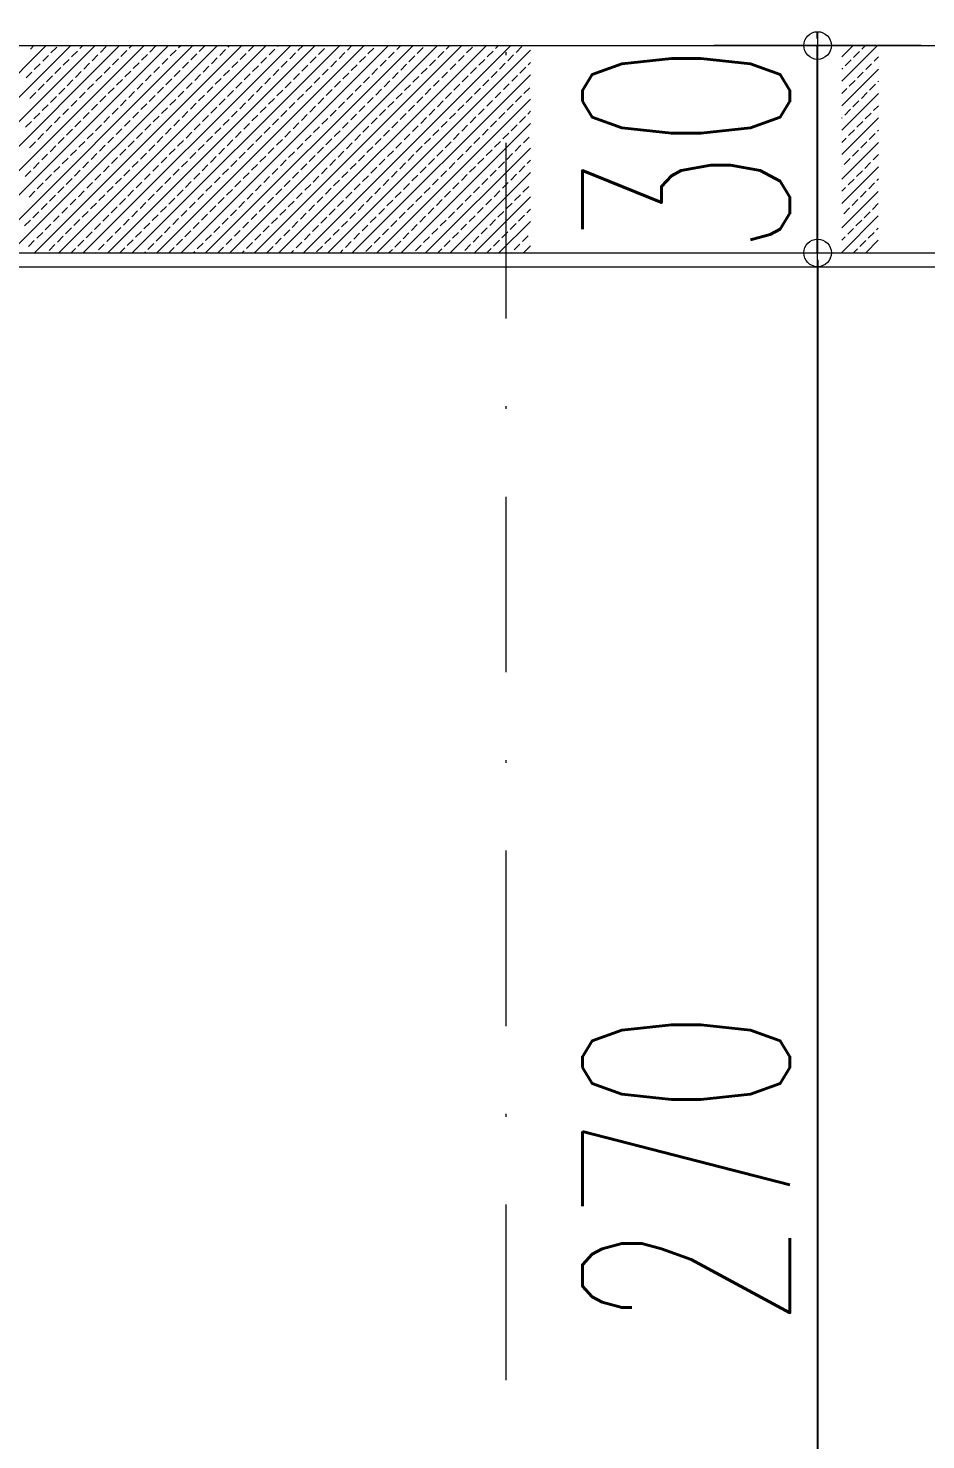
# Model space of a CAD drawing. Header units: millimetres. Extents: x -16104 to 67872, y -88009 to 12107.
# Drawn here: x 1165.2 to 1197.6, y -7041.6 to -6990.6 of the extents above; entities that cross this region are included whole.
import ezdxf

# ---------------------------------------------------------------- set-up
doc = ezdxf.new("R2010")
doc.units = ezdxf.units.MM
doc.linetypes.add('DASHDOTX2', pattern=[50.8, 25.4, -12.7, 0, -12.7])
doc.layers.get('0').update_dxf_attribs({"color": 241})
doc.layers.add('TARAMA', color=8, linetype='Continuous', lineweight=15)
doc.styles.add('DIM', font='Txttw.shx', dxfattribs={"width": 0.6})
doc.dimstyles.new('50', dxfattribs={"dimscale": 0, "dimtxt": 30, "dimasz": 1, "dimexe": 0, "dimexo": 2, "dimgap": 4, "dimtad": 1, "dimdec": 0, "dimzin": 0, "dimdsep": 46, "dimtxsty": 'DIM', "dimblk1": 'DOT', "dimblk2": 'DOT', "dimsah": 1, "dimcen": 1.5, "dimdle": 3, "dimse1": 1, "dimse2": 1, "dimclrd": 256, "dimclre": 9, "dimclrt": 256, "dimadec": 0, "dimazin": 0, "dimtfac": 0.24, "dimtdec": 0, "dimtix": 1, "dimtmove": 2, "dimatfit": 3, "dimldrblk": 'DOT', "dimfxl": 0, "dimtolj": 1, "dimtzin": 15, "dimarcsym": 0})

# ---------------------------------------------------------------- blocks, each defined once
blk = doc.blocks.new('DOT')
for p, q in [((0, 15), (0, -15)), ((-2, 0), (0, 0)), ((2, 0), (0, 0))]:
    blk.add_line(p, q)
blk.add_circle((0, 0), 2)
blk = doc.blocks.new('*D3321')
at = {"layer": 'Defpoints', "color": 0, "transparency": 16777216}
for p in [(48960.77, -33616.42), (48960.77, -33881.42), (48960.77, -33881.42)]:
    blk.add_point(p, dxfattribs=at)
at = {"layer": 'TARAMA', "lineweight": -2, "transparency": 16777216}
blk.add_line((48960.77, -33617.42), (48960.77, -33880.42), dxfattribs=at)
for p, rotation in [((48960.77, -33616.42), 90), ((48960.77, -33881.42), 270)]:
    blk.add_blockref('DOT', p, dxfattribs=dict(at, rotation=rotation))
at = {"layer": 'TARAMA', "transparency": 16777216, "insert": (48941.77, -33748.92), "char_height": 30, "attachment_point": 5, "rotation": 90, "style": 'DIM'}
blk.add_mtext('\\A1;270', dxfattribs=at)
blk = doc.blocks.new('*D3322')
at = {"layer": 'Defpoints', "color": 0, "transparency": 16777216}
for p in [(48960.77, -33586.42), (49000.45, -33586.42), (49000.45, -33616.42)]:
    blk.add_point(p, dxfattribs=at)
at = {"layer": 'TARAMA', "lineweight": -2, "transparency": 16777216}
for p, q in [((48960.77, -33585.42), (48960.77, -33584.42)), ((48960.77, -33616.42), (48960.77, -33586.42)), ((48960.77, -33617.42), (48960.77, -33618.42))]:
    blk.add_line(p, q, dxfattribs=at)
for p, rotation in [((48960.77, -33586.42), 270), ((48960.77, -33616.42), 90)]:
    blk.add_blockref('DOT', p, dxfattribs=dict(at, rotation=rotation))
at = {"layer": 'TARAMA', "transparency": 16777216, "insert": (48941.77, -33601.42), "char_height": 30, "attachment_point": 5, "rotation": 90, "style": 'DIM'}
blk.add_mtext('\\A1;30', dxfattribs=at)
blk = doc.blocks.new('POK')
at = {"layer": 'TARAMA', "linetype": 'DASHDOTX2'}
blk.add_line((48915.76, -36083.5), (48915.76, -33189.81), dxfattribs=at)
at = {"layer": 'TARAMA'}
for p, q in [((48031.27, -33586.42), (49095.77, -33586.42)), ((48819.24, -33616.42), (48849.24, -33586.42)), ((48822.78, -33616.42), (48852.78, -33586.42)), ((48826.32, -33616.42), (48856.32, -33586.42)), ((48829.85, -33616.42), (48859.85, -33586.42)), ((48833.39, -33616.42), (48863.39, -33586.42)), ((48836.92, -33616.42), (48866.92, -33586.42)), ((48840.46, -33616.42), (48870.46, -33586.42)), ((48843.99, -33616.42), (48873.99, -33586.42)), ((48846.96, -33586.93), (48847.47, -33586.42)), ((48847.53, -33616.42), (48877.53, -33586.42)), ((48849.93, -33587.5), (48850.78, -33586.65)), ((48851.06, -33616.42), (48881.06, -33586.42)), ((48854.1, -33586.86), (48854.55, -33586.42)), ((48854.6, -33616.42), (48884.6, -33586.42)), ((48857.07, -33587.43), (48857.92, -33586.58)), ((48858.14, -33616.42), (48888.14, -33586.42)), ((48860.04, -33587.99), (48860.89, -33587.14)), ((48861.24, -33586.79), (48861.62, -33586.42)), ((48861.67, -33616.42), (48891.67, -33586.42)), ((48864.21, -33587.36), (48865.06, -33586.51)), ((48865.21, -33616.42), (48895.21, -33586.42)), ((48867.18, -33587.92), (48868.03, -33587.07)), ((48868.38, -33586.72), (48868.69, -33586.42)), ((48868.74, -33616.42), (48898.74, -33586.42)), ((48871.35, -33587.29), (48872.2, -33586.44)), ((48872.28, -33616.42), (48902.28, -33586.42)), ((48874.32, -33587.85), (48875.17, -33587)), ((48875.53, -33586.65), (48875.76, -33586.42)), ((48875.81, -33616.42), (48905.81, -33586.42)), ((48878.5, -33587.22), (48879.29, -33586.42)), ((48879.35, -33616.42), (48909.35, -33586.42)), ((48881.47, -33587.78), (48882.31, -33586.93)), ((48882.67, -33586.58), (48882.83, -33586.42)), ((48882.88, -33616.42), (48912.88, -33586.42)), ((48885.64, -33587.14), (48886.37, -33586.42)), ((48886.42, -33616.42), (48916.42, -33586.42)), ((48888.61, -33587.71), (48889.46, -33586.86)), ((48889.81, -33586.51), (48889.9, -33586.42)), ((48889.96, -33616.42), (48919.27, -33587.11)), ((48892.78, -33587.07), (48893.44, -33586.42)), ((48895.75, -33587.64), (48896.6, -33586.79)), ((48896.95, -33586.44), (48896.97, -33586.42)), ((48899.92, -33587), (48900.51, -33586.42)), ((48902.89, -33587.57), (48903.74, -33586.72)), ((48907.06, -33586.93), (48907.58, -33586.42)), ((48910.03, -33587.5), (48910.88, -33586.65)), ((48914.21, -33586.86), (48914.65, -33586.42)), ((48917.17, -33587.43), (48918.02, -33586.58)), ((48964.27, -33588.07), (48965.92, -33586.42)), ((48964.27, -33591.6), (48969.45, -33586.42)), ((48967.17, -33586.93), (48967.68, -33586.42)), ((48847.52, -33589.9), (48848.37, -33589.05)), ((48848.73, -33588.7), (48849.58, -33587.85)), ((48851.7, -33589.27), (48852.55, -33588.42)), ((48852.9, -33588.06), (48853.75, -33587.22)), ((48854.67, -33589.83), (48855.52, -33588.98)), ((48855.87, -33588.63), (48856.72, -33587.78)), ((48858.84, -33589.2), (48859.69, -33588.35)), ((48861.81, -33589.76), (48862.66, -33588.91)), ((48863.01, -33588.56), (48863.86, -33587.71)), ((48865.98, -33589.12), (48866.83, -33588.28)), ((48868.95, -33589.69), (48869.8, -33588.84)), ((48870.15, -33588.49), (48871, -33587.64)), ((48873.12, -33589.05), (48873.97, -33588.21)), ((48876.09, -33589.62), (48876.94, -33588.77)), ((48877.29, -33588.42), (48878.14, -33587.57)), ((48880.26, -33588.98), (48881.11, -33588.13)), ((48883.23, -33589.55), (48884.08, -33588.7)), ((48884.44, -33588.35), (48885.28, -33587.5)), ((48887.41, -33588.91), (48888.25, -33588.06)), ((48890.38, -33589.48), (48891.22, -33588.63)), ((48891.58, -33588.28), (48892.43, -33587.43)), ((48893.35, -33590.04), (48894.19, -33589.2)), ((48894.55, -33588.84), (48895.4, -33587.99)), ((48897.52, -33589.41), (48898.37, -33588.56)), ((48898.72, -33588.21), (48899.57, -33587.36)), ((48900.49, -33589.97), (48901.34, -33589.12)), ((48901.69, -33588.77), (48902.54, -33587.92)), ((48904.66, -33589.34), (48905.51, -33588.49)), ((48905.86, -33588.13), (48906.71, -33587.29)), ((48907.63, -33589.9), (48908.48, -33589.05)), ((48908.83, -33588.7), (48909.68, -33587.85)), ((48911.8, -33589.27), (48912.65, -33588.42)), ((48913, -33588.06), (48913.85, -33587.22)), ((48914.77, -33589.83), (48915.62, -33588.98)), ((48915.97, -33588.63), (48916.82, -33587.78)), ((48918.94, -33589.2), (48919.27, -33588.87)), ((48964.76, -33589.34), (48965.61, -33588.49)), ((48965.97, -33588.13), (48966.81, -33587.29)), ((48967.73, -33589.9), (48968.58, -33589.05)), ((48968.94, -33588.7), (48969.58, -33588.05)), ((48846.32, -33591.1), (48847.17, -33590.26)), ((48849.29, -33591.67), (48850.14, -33590.82)), ((48850.49, -33590.47), (48851.34, -33589.62)), ((48853.46, -33591.03), (48854.31, -33590.18)), ((48856.43, -33591.6), (48857.28, -33590.75)), ((48857.64, -33590.4), (48858.49, -33589.55)), ((48860.61, -33590.96), (48861.45, -33590.11)), ((48863.58, -33591.53), (48864.42, -33590.68)), ((48864.78, -33590.33), (48865.63, -33589.48)), ((48867.75, -33590.89), (48868.6, -33590.04)), ((48870.72, -33591.46), (48871.57, -33590.61)), ((48871.92, -33590.26), (48872.77, -33589.41)), ((48873.69, -33592.02), (48874.54, -33591.17)), ((48874.89, -33590.82), (48875.74, -33589.97)), ((48877.86, -33591.39), (48878.71, -33590.54)), ((48879.06, -33590.18), (48879.91, -33589.34)), ((48880.83, -33591.95), (48881.68, -33591.1)), ((48882.03, -33590.75), (48882.88, -33589.9)), ((48885, -33591.32), (48885.85, -33590.47)), ((48886.2, -33590.11), (48887.05, -33589.27)), ((48887.97, -33591.88), (48888.82, -33591.03)), ((48889.17, -33590.68), (48890.02, -33589.83)), ((48892.14, -33591.25), (48892.99, -33590.4)), ((48893.49, -33616.42), (48919.27, -33590.64)), ((48895.11, -33591.81), (48895.96, -33590.96)), ((48896.32, -33590.61), (48897.16, -33589.76)), ((48899.29, -33591.17), (48900.13, -33590.33)), ((48902.25, -33591.74), (48903.1, -33590.89)), ((48903.46, -33590.54), (48904.31, -33589.69)), ((48906.43, -33591.1), (48907.28, -33590.26)), ((48909.4, -33591.67), (48910.25, -33590.82)), ((48910.6, -33590.47), (48911.45, -33589.62)), ((48913.57, -33591.03), (48914.42, -33590.18)), ((48916.54, -33591.6), (48917.39, -33590.75)), ((48917.74, -33590.4), (48918.59, -33589.55)), ((48964.27, -33589.83), (48964.41, -33589.69)), ((48964.27, -33595.14), (48969.58, -33589.83)), ((48966.53, -33591.1), (48967.38, -33590.26)), ((48846.89, -33594.07), (48847.74, -33593.23)), ((48848.09, -33592.87), (48848.94, -33592.02)), ((48851.06, -33593.44), (48851.91, -33592.59)), ((48852.26, -33592.24), (48853.11, -33591.39)), ((48854.03, -33594), (48854.88, -33593.15)), ((48855.23, -33592.8), (48856.08, -33591.95)), ((48858.2, -33593.37), (48859.05, -33592.52)), ((48859.4, -33592.16), (48860.25, -33591.32)), ((48861.17, -33593.93), (48862.02, -33593.08)), ((48862.37, -33592.73), (48863.22, -33591.88)), ((48865.34, -33593.3), (48866.19, -33592.45)), ((48866.55, -33592.09), (48867.39, -33591.25)), ((48868.31, -33593.86), (48869.16, -33593.01)), ((48869.52, -33592.66), (48870.36, -33591.81)), ((48872.49, -33593.23), (48873.33, -33592.38)), ((48875.46, -33593.79), (48876.3, -33592.94)), ((48876.66, -33592.59), (48877.51, -33591.74)), ((48879.63, -33593.15), (48880.48, -33592.31)), ((48882.6, -33593.72), (48883.45, -33592.87)), ((48883.8, -33592.52), (48884.65, -33591.67)), ((48886.77, -33593.08), (48887.62, -33592.24)), ((48889.74, -33593.65), (48890.59, -33592.8)), ((48890.94, -33592.45), (48891.79, -33591.6)), ((48893.91, -33593.01), (48894.76, -33592.16)), ((48896.88, -33593.58), (48897.73, -33592.73)), ((48898.08, -33592.38), (48898.93, -33591.53)), ((48901.05, -33592.94), (48901.9, -33592.09)), ((48904.02, -33593.51), (48904.87, -33592.66)), ((48905.22, -33592.31), (48906.07, -33591.46)), ((48906.99, -33594.07), (48907.84, -33593.23)), ((48908.19, -33592.87), (48909.04, -33592.02)), ((48911.16, -33593.44), (48912.01, -33592.59)), ((48912.37, -33592.24), (48913.22, -33591.39)), ((48914.13, -33594), (48914.98, -33593.15)), ((48915.34, -33592.8), (48916.18, -33591.95)), ((48918.31, -33593.37), (48919.15, -33592.52)), ((48964.27, -33593.37), (48964.98, -33592.66)), ((48965.33, -33592.31), (48966.18, -33591.46)), ((48967.1, -33594.07), (48967.95, -33593.23)), ((48968.3, -33592.87), (48969.15, -33592.02)), ((48969.5, -33591.67), (48969.58, -33591.59)), ((48848.66, -33595.84), (48849.5, -33594.99)), ((48849.86, -33594.64), (48850.71, -33593.79)), ((48852.83, -33595.21), (48853.68, -33594.36)), ((48855.8, -33595.77), (48856.65, -33594.92)), ((48857, -33594.57), (48857.85, -33593.72)), ((48859.97, -33595.13), (48860.82, -33594.29)), ((48862.94, -33595.7), (48863.79, -33594.85)), ((48864.14, -33594.5), (48864.99, -33593.65)), ((48867.11, -33595.06), (48867.96, -33594.22)), ((48870.08, -33595.63), (48870.93, -33594.78)), ((48871.28, -33594.43), (48872.13, -33593.58)), ((48874.25, -33594.99), (48875.1, -33594.14)), ((48877.22, -33595.56), (48878.07, -33594.71)), ((48878.43, -33594.36), (48879.27, -33593.51)), ((48880.19, -33596.12), (48881.04, -33595.28)), ((48881.4, -33594.92), (48882.24, -33594.07)), ((48884.37, -33595.49), (48885.21, -33594.64)), ((48885.57, -33594.29), (48886.42, -33593.44)), ((48887.34, -33596.05), (48888.18, -33595.21)), ((48888.54, -33594.85), (48889.39, -33594)), ((48891.51, -33595.42), (48892.36, -33594.57)), ((48892.71, -33594.22), (48893.56, -33593.37)), ((48894.48, -33595.98), (48895.33, -33595.13)), ((48895.68, -33594.78), (48896.53, -33593.93)), ((48897.03, -33616.42), (48919.27, -33594.18)), ((48898.65, -33595.35), (48899.5, -33594.5)), ((48899.85, -33594.14), (48900.7, -33593.3)), ((48901.62, -33595.91), (48902.47, -33595.06)), ((48902.82, -33594.71), (48903.67, -33593.86)), ((48905.79, -33595.28), (48906.64, -33594.43)), ((48908.76, -33595.84), (48909.61, -33594.99)), ((48909.96, -33594.64), (48910.81, -33593.79)), ((48912.93, -33595.21), (48913.78, -33594.36)), ((48915.9, -33595.77), (48916.75, -33594.92)), ((48917.1, -33594.57), (48917.95, -33593.72)), ((48964.27, -33598.68), (48969.58, -33593.36)), ((48965.89, -33595.28), (48966.74, -33594.43)), ((48968.86, -33595.84), (48969.58, -33595.13)), ((48847.45, -33597.04), (48848.3, -33596.2)), ((48850.42, -33597.61), (48851.27, -33596.76)), ((48851.63, -33596.41), (48852.47, -33595.56)), ((48853.39, -33598.18), (48854.24, -33597.33)), ((48854.6, -33596.97), (48855.44, -33596.12)), ((48857.57, -33597.54), (48858.41, -33596.69)), ((48858.77, -33596.34), (48859.62, -33595.49)), ((48860.54, -33598.1), (48861.38, -33597.26)), ((48861.74, -33596.9), (48862.59, -33596.05)), ((48864.71, -33597.47), (48865.56, -33596.62)), ((48865.91, -33596.27), (48866.76, -33595.42)), ((48867.68, -33598.03), (48868.53, -33597.19)), ((48868.88, -33596.83), (48869.73, -33595.98)), ((48871.85, -33597.4), (48872.7, -33596.55)), ((48873.05, -33596.2), (48873.9, -33595.35)), ((48874.82, -33597.96), (48875.67, -33597.11)), ((48876.02, -33596.76), (48876.87, -33595.91)), ((48878.99, -33597.33), (48879.84, -33596.48)), ((48881.96, -33597.89), (48882.81, -33597.04)), ((48883.16, -33596.69), (48884.01, -33595.84)), ((48886.13, -33597.26), (48886.98, -33596.41)), ((48889.1, -33597.82), (48889.95, -33596.97)), ((48890.3, -33596.62), (48891.15, -33595.77)), ((48893.27, -33597.19), (48894.12, -33596.34)), ((48896.24, -33597.75), (48897.09, -33596.9)), ((48897.45, -33596.55), (48898.3, -33595.7)), ((48900.42, -33597.11), (48901.27, -33596.27)), ((48903.39, -33597.68), (48904.23, -33596.83)), ((48904.59, -33596.48), (48905.44, -33595.63)), ((48907.56, -33597.04), (48908.41, -33596.2)), ((48910.53, -33597.61), (48911.38, -33596.76)), ((48911.73, -33596.41), (48912.58, -33595.56)), ((48913.5, -33598.18), (48914.35, -33597.33)), ((48914.7, -33596.97), (48915.55, -33596.12)), ((48917.67, -33597.54), (48918.52, -33596.69)), ((48918.87, -33596.34), (48919.27, -33595.94)), ((48964.27, -33596.91), (48964.34, -33596.83)), ((48964.27, -33602.21), (48969.58, -33596.9)), ((48964.69, -33596.48), (48965.54, -33595.63)), ((48967.66, -33597.04), (48968.51, -33596.2)), ((48846.25, -33598.25), (48847.1, -33597.4)), ((48848.02, -33600.01), (48848.87, -33599.17)), ((48849.22, -33598.81), (48850.07, -33597.96)), ((48852.19, -33599.38), (48853.04, -33598.53)), ((48855.16, -33599.94), (48856.01, -33599.09)), ((48856.36, -33598.74), (48857.21, -33597.89)), ((48859.33, -33599.31), (48860.18, -33598.46)), ((48862.3, -33599.87), (48863.15, -33599.02)), ((48863.51, -33598.67), (48864.35, -33597.82)), ((48866.48, -33599.24), (48867.32, -33598.39)), ((48869.45, -33599.8), (48870.29, -33598.95)), ((48870.65, -33598.6), (48871.5, -33597.75)), ((48873.62, -33599.17), (48874.47, -33598.32)), ((48876.59, -33599.73), (48877.44, -33598.88)), ((48877.79, -33598.53), (48878.64, -33597.68)), ((48880.76, -33599.09), (48881.61, -33598.25)), ((48883.73, -33599.66), (48884.58, -33598.81)), ((48884.93, -33598.46), (48885.78, -33597.61)), ((48886.7, -33600.23), (48887.55, -33599.38)), ((48887.9, -33599.02), (48888.75, -33598.18)), ((48890.87, -33599.59), (48891.72, -33598.74)), ((48892.07, -33598.39), (48892.92, -33597.54)), ((48893.84, -33600.16), (48894.69, -33599.31)), ((48895.04, -33598.95), (48895.89, -33598.1)), ((48898.01, -33599.52), (48898.86, -33598.67)), ((48899.21, -33598.32), (48900.06, -33597.47)), ((48900.56, -33616.42), (48919.27, -33597.71)), ((48900.98, -33600.08), (48901.83, -33599.24)), ((48902.18, -33598.88), (48903.03, -33598.03)), ((48905.15, -33599.45), (48906, -33598.6)), ((48906.36, -33598.25), (48907.2, -33597.4)), ((48908.12, -33600.01), (48908.97, -33599.17)), ((48909.33, -33598.81), (48910.17, -33597.96)), ((48912.3, -33599.38), (48913.14, -33598.53)), ((48915.27, -33599.94), (48916.11, -33599.09)), ((48916.47, -33598.74), (48917.32, -33597.89)), ((48965.26, -33599.45), (48966.11, -33598.6)), ((48966.46, -33598.25), (48967.31, -33597.4)), ((48968.23, -33600.01), (48969.08, -33599.17)), ((48969.43, -33598.81), (48969.58, -33598.66)), ((48846.82, -33601.22), (48847.67, -33600.37)), ((48849.79, -33601.78), (48850.64, -33600.93)), ((48850.99, -33600.58), (48851.84, -33599.73)), ((48853.96, -33601.15), (48854.81, -33600.3)), ((48856.93, -33601.71), (48857.78, -33600.86)), ((48858.13, -33600.51), (48858.98, -33599.66)), ((48859.9, -33602.28), (48860.75, -33601.43)), ((48861.1, -33601.07), (48861.95, -33600.23)), ((48864.07, -33601.64), (48864.92, -33600.79)), ((48865.27, -33600.44), (48866.12, -33599.59)), ((48867.04, -33602.21), (48867.89, -33601.36)), ((48868.24, -33601), (48869.09, -33600.16)), ((48871.21, -33601.57), (48872.06, -33600.72)), ((48872.42, -33600.37), (48873.26, -33599.52)), ((48874.18, -33602.14), (48875.03, -33601.29)), ((48875.38, -33600.93), (48876.23, -33600.08)), ((48878.35, -33601.5), (48879.2, -33600.65)), ((48879.56, -33600.3), (48880.41, -33599.45)), ((48881.32, -33602.06), (48882.17, -33601.22)), ((48882.53, -33600.86), (48883.38, -33600.01)), ((48885.5, -33601.43), (48886.35, -33600.58)), ((48888.47, -33601.99), (48889.31, -33601.15)), ((48889.67, -33600.79), (48890.52, -33599.94)), ((48892.64, -33601.36), (48893.49, -33600.51)), ((48895.61, -33601.92), (48896.46, -33601.07)), ((48896.81, -33600.72), (48897.66, -33599.87)), ((48899.78, -33601.29), (48900.63, -33600.44)), ((48902.75, -33601.85), (48903.6, -33601)), ((48903.95, -33600.65), (48904.8, -33599.8)), ((48904.1, -33616.42), (48919.27, -33601.25)), ((48906.92, -33601.22), (48907.77, -33600.37)), ((48909.89, -33601.78), (48910.74, -33600.93)), ((48911.09, -33600.58), (48911.94, -33599.73)), ((48914.06, -33601.15), (48914.91, -33600.3)), ((48917.03, -33601.71), (48917.88, -33600.86)), ((48918.24, -33600.51), (48919.08, -33599.66)), ((48964.27, -33600.44), (48964.9, -33599.8)), ((48964.27, -33605.75), (48969.58, -33600.43)), ((48967.03, -33601.22), (48967.87, -33600.37)), ((48847.38, -33604.19), (48848.23, -33603.34)), ((48848.59, -33602.98), (48849.43, -33602.14)), ((48851.56, -33603.55), (48852.4, -33602.7)), ((48852.76, -33602.35), (48853.61, -33601.5)), ((48854.53, -33604.11), (48855.37, -33603.27)), ((48855.73, -33602.91), (48856.58, -33602.06)), ((48858.7, -33603.48), (48859.55, -33602.63)), ((48861.67, -33604.04), (48862.52, -33603.2)), ((48862.87, -33602.84), (48863.72, -33601.99)), ((48865.84, -33603.41), (48866.69, -33602.56)), ((48868.81, -33603.97), (48869.66, -33603.13)), ((48870.01, -33602.77), (48870.86, -33601.92)), ((48872.98, -33603.34), (48873.83, -33602.49)), ((48875.95, -33603.9), (48876.8, -33603.05)), ((48877.15, -33602.7), (48878, -33601.85)), ((48880.12, -33603.27), (48880.97, -33602.42)), ((48883.09, -33603.83), (48883.94, -33602.98)), ((48884.29, -33602.63), (48885.14, -33601.78)), ((48887.26, -33603.2), (48888.11, -33602.35)), ((48890.23, -33603.76), (48891.08, -33602.91)), ((48891.44, -33602.56), (48892.28, -33601.71)), ((48893.2, -33604.33), (48894.05, -33603.48)), ((48894.41, -33603.13), (48895.25, -33602.28)), ((48897.38, -33603.69), (48898.22, -33602.84)), ((48898.58, -33602.49), (48899.43, -33601.64)), ((48900.35, -33604.26), (48901.19, -33603.41)), ((48901.55, -33603.05), (48902.4, -33602.21)), ((48904.52, -33603.62), (48905.37, -33602.77)), ((48905.72, -33602.42), (48906.57, -33601.57)), ((48907.49, -33604.19), (48908.34, -33603.34)), ((48908.69, -33602.98), (48909.54, -33602.14)), ((48911.66, -33603.55), (48912.51, -33602.7)), ((48912.86, -33602.35), (48913.71, -33601.5)), ((48914.63, -33604.11), (48915.48, -33603.27)), ((48915.83, -33602.91), (48916.68, -33602.06)), ((48918.8, -33603.48), (48919.27, -33603.01)), ((48964.62, -33603.62), (48965.47, -33602.77)), ((48965.82, -33602.42), (48966.67, -33601.57)), ((48967.59, -33604.19), (48968.44, -33603.34)), ((48968.79, -33602.98), (48969.58, -33602.2)), ((48846.18, -33605.39), (48847.03, -33604.54)), ((48849.15, -33605.95), (48850, -33605.1)), ((48850.35, -33604.75), (48851.2, -33603.9)), ((48853.32, -33605.32), (48854.17, -33604.47)), ((48856.29, -33605.88), (48857.14, -33605.03)), ((48857.5, -33604.68), (48858.34, -33603.83)), ((48860.46, -33605.25), (48861.31, -33604.4)), ((48863.43, -33605.81), (48864.28, -33604.96)), ((48864.64, -33604.61), (48865.49, -33603.76)), ((48866.4, -33606.38), (48867.25, -33605.53)), ((48867.61, -33605.18), (48868.46, -33604.33)), ((48870.58, -33605.74), (48871.43, -33604.89)), ((48871.78, -33604.54), (48872.63, -33603.69)), ((48873.55, -33606.31), (48874.39, -33605.46)), ((48874.75, -33605.1), (48875.6, -33604.26)), ((48877.72, -33605.67), (48878.57, -33604.82)), ((48878.92, -33604.47), (48879.77, -33603.62)), ((48880.69, -33606.24), (48881.54, -33605.39)), ((48881.89, -33605.03), (48882.74, -33604.19)), ((48884.86, -33605.6), (48885.71, -33604.75)), ((48886.06, -33604.4), (48886.91, -33603.55)), ((48887.83, -33606.17), (48888.68, -33605.32)), ((48889.03, -33604.96), (48889.88, -33604.11)), ((48892, -33605.53), (48892.85, -33604.68)), ((48894.97, -33606.09), (48895.82, -33605.25)), ((48896.17, -33604.89), (48897.02, -33604.04)), ((48899.14, -33605.46), (48899.99, -33604.61)), ((48902.11, -33606.02), (48902.96, -33605.18)), ((48903.32, -33604.82), (48904.16, -33603.97)), ((48906.29, -33605.39), (48907.13, -33604.54)), ((48907.63, -33616.42), (48919.27, -33604.78)), ((48909.26, -33605.95), (48910.1, -33605.1)), ((48910.46, -33604.75), (48911.31, -33603.9)), ((48913.43, -33605.32), (48914.28, -33604.47)), ((48916.4, -33605.88), (48917.25, -33605.03)), ((48917.6, -33604.68), (48918.45, -33603.83)), ((48964.27, -33609.28), (48969.58, -33603.97)), ((48964.27, -33603.98), (48964.27, -33603.97)), ((48966.39, -33605.39), (48967.24, -33604.54)), ((48846.75, -33608.36), (48847.6, -33607.51)), ((48847.95, -33607.16), (48848.8, -33606.31)), ((48850.92, -33607.72), (48851.77, -33606.87)), ((48852.12, -33606.52), (48852.97, -33605.67)), ((48853.89, -33608.29), (48854.74, -33607.44)), ((48855.09, -33607.08), (48855.94, -33606.24)), ((48858.06, -33607.65), (48858.91, -33606.8)), ((48859.26, -33606.45), (48860.11, -33605.6)), ((48861.03, -33608.22), (48861.88, -33607.37)), ((48862.23, -33607.01), (48863.08, -33606.17)), ((48865.2, -33607.58), (48866.05, -33606.73)), ((48868.17, -33608.15), (48869.02, -33607.3)), ((48869.37, -33606.94), (48870.22, -33606.09)), ((48872.34, -33607.51), (48873.19, -33606.66)), ((48875.31, -33608.07), (48876.16, -33607.23)), ((48876.52, -33606.87), (48877.36, -33606.02)), ((48879.49, -33607.44), (48880.33, -33606.59)), ((48882.46, -33608), (48883.3, -33607.16)), ((48883.66, -33606.8), (48884.51, -33605.95)), ((48886.63, -33607.37), (48887.48, -33606.52)), ((48889.6, -33607.93), (48890.45, -33607.08)), ((48890.8, -33606.73), (48891.65, -33605.88)), ((48893.77, -33607.3), (48894.62, -33606.45)), ((48896.74, -33607.86), (48897.59, -33607.01)), ((48897.94, -33606.66), (48898.79, -33605.81)), ((48899.71, -33608.43), (48900.56, -33607.58)), ((48900.91, -33607.23), (48901.76, -33606.38)), ((48903.88, -33607.79), (48904.73, -33606.94)), ((48905.08, -33606.59), (48905.93, -33605.74)), ((48906.85, -33608.36), (48907.7, -33607.51)), ((48908.05, -33607.16), (48908.9, -33606.31)), ((48911.02, -33607.72), (48911.87, -33606.87)), ((48912.23, -33606.52), (48913.07, -33605.67)), ((48913.99, -33608.29), (48914.84, -33607.44)), ((48915.2, -33607.08), (48916.04, -33606.24)), ((48918.16, -33607.65), (48919.01, -33606.8)), ((48964.27, -33607.51), (48964.83, -33606.94)), ((48964.27, -33612.82), (48969.55, -33607.53)), ((48965.19, -33606.59), (48966.04, -33605.74)), ((48966.96, -33608.36), (48967.8, -33607.51)), ((48968.16, -33607.16), (48969.01, -33606.31)), ((48969.36, -33605.95), (48969.58, -33605.73)), ((48848.51, -33610.13), (48849.36, -33609.28)), ((48849.72, -33608.92), (48850.57, -33608.07)), ((48852.69, -33609.49), (48853.54, -33608.64)), ((48855.66, -33610.05), (48856.51, -33609.21)), ((48856.86, -33608.85), (48857.71, -33608)), ((48859.83, -33609.42), (48860.68, -33608.57)), ((48862.8, -33609.98), (48863.65, -33609.14)), ((48864, -33608.78), (48864.85, -33607.93)), ((48866.97, -33609.35), (48867.82, -33608.5)), ((48869.94, -33609.91), (48870.79, -33609.06)), ((48871.14, -33608.71), (48871.99, -33607.86)), ((48874.11, -33609.28), (48874.96, -33608.43)), ((48877.08, -33609.84), (48877.93, -33608.99)), ((48878.28, -33608.64), (48879.13, -33607.79)), ((48880.05, -33610.41), (48880.9, -33609.56)), ((48881.25, -33609.21), (48882.1, -33608.36)), ((48884.22, -33609.77), (48885.07, -33608.92)), ((48885.43, -33608.57), (48886.27, -33607.72)), ((48887.19, -33610.34), (48888.04, -33609.49)), ((48888.4, -33609.14), (48889.24, -33608.29)), ((48891.37, -33609.7), (48892.21, -33608.85)), ((48892.57, -33608.5), (48893.42, -33607.65)), ((48894.34, -33610.27), (48895.18, -33609.42)), ((48895.54, -33609.06), (48896.39, -33608.22)), ((48898.51, -33609.63), (48899.36, -33608.78)), ((48901.48, -33610.2), (48902.33, -33609.35)), ((48902.68, -33608.99), (48903.53, -33608.15)), ((48905.65, -33609.56), (48906.5, -33608.71)), ((48908.62, -33610.13), (48909.47, -33609.28)), ((48909.82, -33608.92), (48910.67, -33608.07)), ((48911.17, -33616.42), (48919.27, -33608.32)), ((48912.79, -33609.49), (48913.64, -33608.64)), ((48915.76, -33610.05), (48916.61, -33609.21)), ((48916.96, -33608.85), (48917.81, -33608)), ((48965.75, -33609.56), (48966.6, -33608.71)), ((48968.72, -33610.13), (48969.55, -33609.29)), ((48847.31, -33611.33), (48848.16, -33610.48)), ((48850.28, -33611.89), (48851.13, -33611.04)), ((48851.48, -33610.69), (48852.33, -33609.84)), ((48853.25, -33612.46), (48854.1, -33611.61)), ((48854.45, -33611.26), (48855.3, -33610.41)), ((48857.42, -33611.82), (48858.27, -33610.97)), ((48858.63, -33610.62), (48859.48, -33609.77)), ((48860.39, -33612.39), (48861.24, -33611.54)), ((48861.6, -33611.19), (48862.44, -33610.34)), ((48864.57, -33611.75), (48865.41, -33610.9)), ((48865.77, -33610.55), (48866.62, -33609.7)), ((48867.54, -33612.32), (48868.38, -33611.47)), ((48868.74, -33611.12), (48869.59, -33610.27)), ((48871.71, -33611.68), (48872.56, -33610.83)), ((48872.91, -33610.48), (48873.76, -33609.63)), ((48874.68, -33612.25), (48875.53, -33611.4)), ((48875.88, -33611.04), (48876.73, -33610.2)), ((48878.85, -33611.61), (48879.7, -33610.76)), ((48881.82, -33612.18), (48882.67, -33611.33)), ((48883.02, -33610.97), (48883.87, -33610.13)), ((48885.99, -33611.54), (48886.84, -33610.69)), ((48888.96, -33612.11), (48889.81, -33611.26)), ((48890.16, -33610.9), (48891.01, -33610.05)), ((48893.13, -33611.47), (48893.98, -33610.62)), ((48896.1, -33612.03), (48896.95, -33611.19)), ((48897.31, -33610.83), (48898.15, -33609.98)), ((48900.28, -33611.4), (48901.12, -33610.55)), ((48903.24, -33611.96), (48904.09, -33611.12)), ((48904.45, -33610.76), (48905.3, -33609.91)), ((48907.42, -33611.33), (48908.27, -33610.48)), ((48910.39, -33611.89), (48911.24, -33611.04)), ((48911.59, -33610.69), (48912.44, -33609.84)), ((48913.36, -33612.46), (48914.21, -33611.61)), ((48914.56, -33611.26), (48915.41, -33610.41)), ((48917.53, -33611.82), (48918.38, -33610.97)), ((48918.73, -33610.62), (48919.27, -33610.09)), ((48964.27, -33616.35), (48969.55, -33611.06)), ((48964.55, -33610.76), (48965.4, -33609.91)), ((48967.52, -33611.33), (48968.37, -33610.48)), ((48846.11, -33612.53), (48846.96, -33611.68)), ((48847.88, -33614.3), (48848.73, -33613.45)), ((48849.08, -33613.1), (48849.93, -33612.25)), ((48852.05, -33613.66), (48852.9, -33612.81)), ((48855.02, -33614.23), (48855.87, -33613.38)), ((48856.22, -33613.02), (48857.07, -33612.18)), ((48859.19, -33613.59), (48860.04, -33612.74)), ((48862.16, -33614.16), (48863.01, -33613.31)), ((48863.36, -33612.95), (48864.21, -33612.11)), ((48866.33, -33613.52), (48867.18, -33612.67)), ((48869.3, -33614.09), (48870.15, -33613.24)), ((48870.51, -33612.88), (48871.35, -33612.03)), ((48873.48, -33613.45), (48874.32, -33612.6)), ((48876.45, -33614.01), (48877.29, -33613.17)), ((48877.65, -33612.81), (48878.5, -33611.96)), ((48880.62, -33613.38), (48881.47, -33612.53)), ((48883.59, -33613.94), (48884.44, -33613.1)), ((48884.79, -33612.74), (48885.64, -33611.89)), ((48886.56, -33614.51), (48887.41, -33613.66)), ((48887.76, -33613.31), (48888.61, -33612.46)), ((48890.73, -33613.87), (48891.58, -33613.02)), ((48891.93, -33612.67), (48892.78, -33611.82)), ((48893.7, -33614.44), (48894.55, -33613.59)), ((48894.9, -33613.24), (48895.75, -33612.39)), ((48897.87, -33613.8), (48898.72, -33612.95)), ((48899.07, -33612.6), (48899.92, -33611.75)), ((48900.84, -33614.37), (48901.69, -33613.52)), ((48902.04, -33613.17), (48902.89, -33612.32)), ((48905.01, -33613.73), (48905.86, -33612.88)), ((48906.21, -33612.53), (48907.06, -33611.68)), ((48907.98, -33614.3), (48908.83, -33613.45)), ((48909.18, -33613.1), (48910.03, -33612.25)), ((48912.15, -33613.66), (48913, -33612.81)), ((48914.7, -33616.42), (48919.27, -33611.86)), ((48915.12, -33614.23), (48915.97, -33613.38)), ((48916.33, -33613.02), (48917.17, -33612.18)), ((48965.12, -33613.73), (48965.97, -33612.88)), ((48966.32, -33612.53), (48967.17, -33611.68)), ((48968.09, -33614.3), (48968.94, -33613.45)), ((48969.29, -33613.1), (48969.55, -33612.83)), ((48846.68, -33615.5), (48847.52, -33614.65)), ((48849.65, -33616.07), (48850.49, -33615.22)), ((48850.85, -33614.86), (48851.7, -33614.01)), ((48853.82, -33615.43), (48854.67, -33614.58)), ((48856.79, -33615.99), (48857.64, -33615.15)), ((48857.99, -33614.79), (48858.84, -33613.94)), ((48859.9, -33616.42), (48860.61, -33615.71)), ((48860.96, -33615.36), (48861.81, -33614.51)), ((48863.93, -33615.92), (48864.78, -33615.08)), ((48865.13, -33614.72), (48865.98, -33613.87)), ((48866.97, -33616.42), (48867.75, -33615.64)), ((48868.1, -33615.29), (48868.95, -33614.44)), ((48871.07, -33615.85), (48871.92, -33615)), ((48872.27, -33614.65), (48873.12, -33613.8)), ((48874.04, -33616.42), (48874.89, -33615.57)), ((48875.24, -33615.22), (48876.09, -33614.37)), ((48878.21, -33615.78), (48879.06, -33614.93)), ((48879.42, -33614.58), (48880.26, -33613.73)), ((48881.18, -33616.35), (48882.03, -33615.5)), ((48882.39, -33615.15), (48883.23, -33614.3)), ((48885.36, -33615.71), (48886.2, -33614.86)), ((48888.32, -33616.28), (48889.17, -33615.43)), ((48889.53, -33615.08), (48890.38, -33614.23)), ((48892.5, -33615.64), (48893.35, -33614.79)), ((48895.47, -33616.21), (48896.32, -33615.36)), ((48896.67, -33615), (48897.52, -33614.16)), ((48899.64, -33615.57), (48900.49, -33614.72)), ((48902.61, -33616.14), (48903.46, -33615.29)), ((48903.81, -33614.93), (48904.66, -33614.09)), ((48906.78, -33615.5), (48907.63, -33614.65)), ((48909.75, -33616.07), (48910.6, -33615.22)), ((48910.95, -33614.86), (48911.8, -33614.01)), ((48913.92, -33615.43), (48914.77, -33614.58)), ((48916.89, -33615.99), (48917.74, -33615.15)), ((48918.09, -33614.79), (48918.94, -33613.94)), ((48918.24, -33616.42), (48919.27, -33615.39)), ((48964.27, -33614.58), (48964.76, -33614.09)), ((48966.88, -33615.5), (48967.73, -33614.65)), ((48967.74, -33616.42), (48969.55, -33614.6)), ((48031.27, -33616.42), (49095.77, -33616.42)), ((48852.83, -33616.42), (48853.46, -33615.78)), ((48856.37, -33616.42), (48856.43, -33616.35)), ((48863.44, -33616.42), (48863.58, -33616.28)), ((48870.51, -33616.42), (48870.72, -33616.21)), ((48877.58, -33616.42), (48877.86, -33616.14)), ((48884.65, -33616.42), (48885, -33616.07)), ((48891.72, -33616.42), (48892.14, -33615.99)), ((48898.79, -33616.42), (48899.29, -33615.92)), ((48905.86, -33616.42), (48906.43, -33615.85)), ((48912.93, -33616.42), (48913.57, -33615.78)), ((48916.47, -33616.42), (48916.54, -33616.35)), ((48965.97, -33616.42), (48966.53, -33615.85))]:
    blk.add_line(p, q, dxfattribs=at)
blk.add_lwpolyline([(48822.77, -33618.42), (49048.77, -33618.42), (49048.77, -33791.42), (49048.77, -33879.42), (48822.77, -33879.42)], close=True, dxfattribs=at)
dim = blk.add_linear_dim(base=(48960.77, -33586.42), p1=(49000.45, -33616.42), p2=(49000.45, -33586.42), angle=90, dimstyle='50', override={"dimscale": 1}, dxfattribs=at)
dim.commit()
dim.dimension.update_dxf_attribs({"geometry": '*D3322', "text_midpoint": (48941.77, -33601.42)})
dim = blk.add_linear_dim(base=(48960.77, -33881.42), p1=(48960.77, -33616.42), p2=(48960.77, -33881.42), angle=90, text='270', dimstyle='50', override={"dimscale": 1}, dxfattribs=at)
dim.commit()
dim.dimension.update_dxf_attribs({"geometry": '*D3321', "text_midpoint": (48941.77, -33748.92)})

msp = doc.modelspace()

# ---------------------------------------------------------------- block references
at = {"xscale": 0.25, "yscale": 0.25, "zscale": 0.25}
msp.add_blockref('POK', (-11046.478, 1405.427), dxfattribs=at)

doc.saveas('drawing.dxf')
